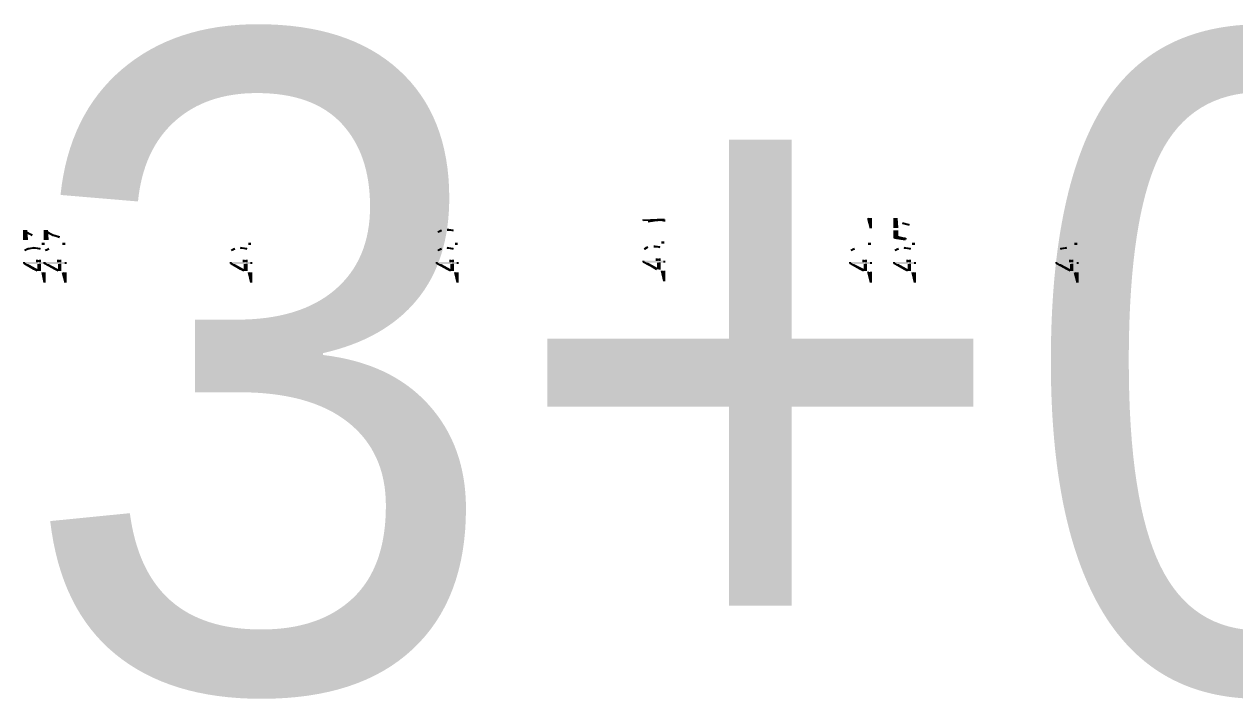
# Model space of a CAD drawing. Extents: x 769 to 8876, y 783 to 1837.
# Drawn here: x 919.9 to 1037.2, y 1135.1 to 1200.4 of the extents above; entities that cross this region are included whole.
import ezdxf

# ---------------------------------------------------------------- set-up
doc = ezdxf.new("R2010")
doc.units = 0
for name, color, linetype in [('PDF_GEOMETRY', 7, 'CONTINUOUS'), ('PDF_SOLID_FILLS', 7, 'CONTINUOUS'), ('POMOC', 6, 'CONTINUOUS')]:
    doc.layers.add(name, color=color, linetype=linetype)

# ---------------------------------------------------------------- blocks, each defined once
blk = doc.blocks.new('*U118')
at = {"layer": 'PDF_GEOMETRY', "color": 12, "linetype": 'CONTINUOUS'}
for p, q in [((0.99, 2029.9), (0.78, 2030.89)), ((0.99, 2030.89), (0.99, 2029.9))]:
    blk.add_line(p, q, dxfattribs=at)
at = {"layer": 'PDF_GEOMETRY', "color": 12, "linetype": 'CONTINUOUS', "extrusion": (0, 0, -1)}
blk.add_solid([(-0.78, 2030.89), (-0.99, 2030.89), (-0.99, 2029.9)], dxfattribs=at)
blk = doc.blocks.new('*U119')
at = {"layer": 'PDF_GEOMETRY', "color": 12, "linetype": 'CONTINUOUS'}
for p, q in [((-0.99, 2031.74), (-0.99, 2031.88)), ((-0.92, 2031.7), (-0.99, 2031.74)), ((-0.04, 2031.21), (-0.92, 2031.7)), ((0.28, 2031.88), (0.28, 2032.09)), ((0.53, 2032.09), (0.53, 2031.88)), ((0.53, 2031.7), (0.53, 2031.21)), ((0.99, 2031.88), (0.99, 2031.74)), ((0.99, 2031.74), (0.99, 2031.7)), ((0.28, 2031.03), (-0.04, 2031.21)), ((0.53, 2031.21), (0.53, 2031.03))]:
    blk.add_line(p, q, dxfattribs=at)
at = {"layer": 'PDF_GEOMETRY', "color": 12, "linetype": 'CONTINUOUS', "extrusion": (0, 0, -1)}
for points in [[(0.99, 2031.88), (-0.99, 2031.74), (0.99, 2031.74)], [(0.99, 2031.88), (-0.99, 2031.88), (-0.99, 2031.74)], [(0.99, 2031.74), (-0.99, 2031.7), (0.92, 2031.7)], [(0.99, 2031.74), (-0.99, 2031.74), (-0.99, 2031.7)], [(0.92, 2031.7), (-0.28, 2031.21), (0.04, 2031.21)], [(0.92, 2031.7), (0.6, 2031.7), (-0.28, 2031.21)], [(-0.28, 2032.09), (-0.53, 2031.88), (-0.28, 2031.88)], [(-0.28, 2032.09), (-0.53, 2032.09), (-0.53, 2031.88)], [(-0.28, 2031.7), (-0.53, 2031.21), (-0.28, 2031.21)], [(-0.28, 2031.7), (-0.53, 2031.7), (-0.53, 2031.21)], [(0.04, 2031.21), (-0.53, 2031.03), (-0.28, 2031.03)], [(0.04, 2031.21), (-0.53, 2031.21), (-0.53, 2031.03)]]:
    blk.add_solid(points, dxfattribs=at)
blk = doc.blocks.new('*U120')
at = {"layer": 'PDF_GEOMETRY', "color": 12, "linetype": 'CONTINUOUS'}
for p, q in [((-0.78, 2033.08), (-0.92, 2033.01)), ((-0.92, 2033.01), (-0.82, 2033.08)), ((-0.82, 2033.08), (-0.72, 2033.14)), ((-0.67, 2033.14), (-0.78, 2033.08)), ((-0.72, 2033.14), (-0.6, 2033.18)), ((-0.6, 2033.18), (-0.67, 2033.14)), ((-0.17, 2033.24), (-0.6, 2033.18)), ((-0.6, 2033.18), (-0.32, 2033.24)), ((-0.32, 2033.24), (-0.04, 2033.25)), ((-0.32, 2033.24), (-0.32, 2033.24)), ((-0.04, 2033.25), (-0.17, 2033.24)), ((-0.17, 2033.24), (-0.17, 2033.24)), ((-0.04, 2033.25), (0.26, 2033.24)), ((0.11, 2033.24), (-0.04, 2033.25)), ((0.56, 2033.18), (0.11, 2033.24)), ((0.11, 2033.24), (0.11, 2033.24)), ((0.26, 2033.24), (0.27, 2033.24)), ((0.27, 2033.24), (0.56, 2033.18))]:
    blk.add_line(p, q, dxfattribs=at)
at = {"layer": 'PDF_GEOMETRY', "color": 12, "linetype": 'CONTINUOUS', "extrusion": (0, 0, -1)}
for points in [[(0.82, 2033.08), (0.78, 2033.08), (0.92, 2033.01)], [(0.72, 2033.14), (0.78, 2033.08), (0.82, 2033.08)], [(0.72, 2033.14), (0.67, 2033.14), (0.78, 2033.08)], [(0.6, 2033.18), (0.67, 2033.14), (0.72, 2033.14)], [(0.32, 2033.24), (0.17, 2033.24), (0.6, 2033.18)], [(0.04, 2033.25), (0.17, 2033.24), (0.32, 2033.24)], [(0.32, 2033.24), (0.17, 2033.24), (0.32, 2033.24)], [(0.32, 2033.24), (0.17, 2033.24), (0.17, 2033.24)], [(0.04, 2033.25), (-0.26, 2033.24), (-0.11, 2033.24)], [(-0.11, 2033.24), (-0.27, 2033.24), (-0.56, 2033.18)], [(-0.11, 2033.24), (-0.27, 2033.24), (-0.11, 2033.24)], [(-0.11, 2033.24), (-0.26, 2033.24), (-0.27, 2033.24)]]:
    blk.add_solid(points, dxfattribs=at)
blk = doc.blocks.new('*U121')
at = {"layer": 'PDF_GEOMETRY', "color": 12, "linetype": 'CONTINUOUS'}
for p, q in [((-0.99, 2034.03), (-0.99, 2034.98)), ((-0.78, 2034.98), (-0.74, 2034.03)), ((-0.74, 2034.77), (-0.44, 2034.61)), ((-0.49, 2034.61), (-0.74, 2034.77)), ((-0.21, 2034.49), (-0.49, 2034.61)), ((-0.44, 2034.61), (-0.21, 2034.49))]:
    blk.add_line(p, q, dxfattribs=at)
at = {"layer": 'PDF_GEOMETRY', "color": 12, "linetype": 'CONTINUOUS', "extrusion": (0, 0, -1)}
for points in [[(0.99, 2034.98), (0.74, 2034.03), (0.99, 2034.03)], [(0.99, 2034.98), (0.78, 2034.98), (0.74, 2034.03)], [(0.74, 2034.77), (0.44, 2034.61), (0.49, 2034.61)], [(0.49, 2034.61), (0.44, 2034.61), (0.21, 2034.49)]]:
    blk.add_solid(points, dxfattribs=at)
blk = doc.blocks.new('*U122')
at = {"layer": 'PDF_GEOMETRY', "color": 12, "linetype": 'CONTINUOUS'}
for p, q in [((3, 2029.9), (2.75, 2030.89)), ((3, 2030.89), (3, 2029.9))]:
    blk.add_line(p, q, dxfattribs=at)
at = {"layer": 'PDF_GEOMETRY', "color": 12, "linetype": 'CONTINUOUS', "extrusion": (0, 0, -1)}
blk.add_solid([(-2.75, 2030.89), (-3, 2030.89), (-3, 2029.9)], dxfattribs=at)
blk = doc.blocks.new('*U123')
at = {"layer": 'PDF_GEOMETRY', "color": 12, "linetype": 'CONTINUOUS'}
for p, q in [((0.99, 2031.74), (0.99, 2031.88)), ((1.05, 2031.7), (0.99, 2031.74)), ((1.97, 2031.21), (1.05, 2031.7)), ((2.29, 2031.88), (2.29, 2032.09)), ((2.5, 2032.09), (2.5, 2031.88)), ((2.5, 2031.7), (2.5, 2031.21)), ((3, 2031.88), (3, 2031.74)), ((3, 2031.74), (3, 2031.7)), ((2.29, 2031.03), (1.97, 2031.21)), ((2.5, 2031.21), (2.5, 2031.03))]:
    blk.add_line(p, q, dxfattribs=at)
at = {"layer": 'PDF_GEOMETRY', "color": 12, "linetype": 'CONTINUOUS', "extrusion": (0, 0, -1)}
for points in [[(-0.99, 2031.88), (-3, 2031.74), (-0.99, 2031.74)], [(-0.99, 2031.88), (-3, 2031.88), (-3, 2031.74)], [(-0.99, 2031.74), (-3, 2031.7), (-1.05, 2031.7)], [(-0.99, 2031.74), (-3, 2031.74), (-3, 2031.7)], [(-1.05, 2031.7), (-2.29, 2031.21), (-1.97, 2031.21)], [(-1.05, 2031.7), (-1.38, 2031.7), (-2.29, 2031.21)], [(-2.29, 2032.09), (-2.5, 2031.88), (-2.29, 2031.88)], [(-2.29, 2032.09), (-2.5, 2032.09), (-2.5, 2031.88)], [(-2.29, 2031.7), (-2.5, 2031.21), (-2.29, 2031.21)], [(-2.29, 2031.7), (-2.5, 2031.7), (-2.5, 2031.21)], [(-1.97, 2031.21), (-2.5, 2031.03), (-2.29, 2031.03)], [(-1.97, 2031.21), (-2.5, 2031.21), (-2.5, 2031.03)]]:
    blk.add_solid(points, dxfattribs=at)
blk = doc.blocks.new('*U124')
at = {"layer": 'PDF_GEOMETRY', "color": 12, "linetype": 'CONTINUOUS'}
for p, q in [((1.23, 2033.08), (1.09, 2033.01)), ((1.09, 2033.01), (1.19, 2033.08)), ((1.19, 2033.08), (1.3, 2033.14)), ((1.34, 2033.14), (1.23, 2033.08)), ((1.3, 2033.14), (1.41, 2033.18)), ((1.41, 2033.18), (1.34, 2033.14))]:
    blk.add_line(p, q, dxfattribs=at)
at = {"layer": 'PDF_GEOMETRY', "color": 12, "linetype": 'CONTINUOUS', "extrusion": (0, 0, -1)}
for points in [[(-1.19, 2033.08), (-1.23, 2033.08), (-1.09, 2033.01)], [(-1.3, 2033.14), (-1.23, 2033.08), (-1.19, 2033.08)], [(-1.3, 2033.14), (-1.34, 2033.14), (-1.23, 2033.08)], [(-1.41, 2033.18), (-1.34, 2033.14), (-1.3, 2033.14)]]:
    blk.add_solid(points, dxfattribs=at)
blk = doc.blocks.new('*U125')
at = {"layer": 'PDF_GEOMETRY', "color": 12, "linetype": 'CONTINUOUS'}
for p, q in [((1.02, 2034.03), (1.02, 2034.98)), ((1.2, 2034.98), (1.27, 2034.03)), ((1.27, 2034.77), (1.57, 2034.61)), ((1.52, 2034.61), (1.27, 2034.77)), ((1.8, 2034.49), (1.52, 2034.61)), ((1.57, 2034.61), (1.8, 2034.49)), ((1.8, 2034.49), (2.19, 2034.38)), ((2.11, 2034.38), (1.8, 2034.49)), ((2.43, 2034.31), (2.11, 2034.38)), ((2.19, 2034.38), (2.43, 2034.31))]:
    blk.add_line(p, q, dxfattribs=at)
at = {"layer": 'PDF_GEOMETRY', "color": 12, "linetype": 'CONTINUOUS', "extrusion": (0, 0, -1)}
for points in [[(-1.02, 2034.98), (-1.27, 2034.03), (-1.02, 2034.03)], [(-1.02, 2034.98), (-1.2, 2034.98), (-1.27, 2034.03)], [(-1.27, 2034.77), (-1.57, 2034.61), (-1.52, 2034.61)], [(-1.52, 2034.61), (-1.57, 2034.61), (-1.8, 2034.49)], [(-1.8, 2034.49), (-2.19, 2034.38), (-2.11, 2034.38)], [(-2.11, 2034.38), (-2.19, 2034.38), (-2.43, 2034.31)]]:
    blk.add_solid(points, dxfattribs=at)
blk = doc.blocks.new('*U126')
at = {"layer": 'PDF_GEOMETRY', "color": 12, "linetype": 'CONTINUOUS'}
for p, q in [((20.99, 2029.9), (20.78, 2030.89)), ((20.99, 2030.89), (20.99, 2029.9))]:
    blk.add_line(p, q, dxfattribs=at)
at = {"layer": 'PDF_GEOMETRY', "color": 12, "linetype": 'CONTINUOUS', "extrusion": (0, 0, -1)}
blk.add_solid([(-20.78, 2030.89), (-20.99, 2030.89), (-20.99, 2029.9)], dxfattribs=at)
blk = doc.blocks.new('*U127')
at = {"layer": 'PDF_GEOMETRY', "color": 12, "linetype": 'CONTINUOUS'}
for p, q in [((19.01, 2031.74), (19.01, 2031.88)), ((19.08, 2031.7), (19.01, 2031.74)), ((19.97, 2031.21), (19.08, 2031.7)), ((20.28, 2031.88), (20.28, 2032.09)), ((20.53, 2032.09), (20.53, 2031.88)), ((20.53, 2031.7), (20.53, 2031.21)), ((20.99, 2031.88), (20.99, 2031.74)), ((20.99, 2031.74), (20.99, 2031.7)), ((20.28, 2031.03), (19.97, 2031.21)), ((20.53, 2031.21), (20.53, 2031.03))]:
    blk.add_line(p, q, dxfattribs=at)
at = {"layer": 'PDF_GEOMETRY', "color": 12, "linetype": 'CONTINUOUS', "extrusion": (0, 0, -1)}
for points in [[(-19.01, 2031.88), (-20.99, 2031.74), (-19.01, 2031.74)], [(-19.01, 2031.88), (-20.99, 2031.88), (-20.99, 2031.74)], [(-19.01, 2031.74), (-20.99, 2031.7), (-19.08, 2031.7)], [(-19.01, 2031.74), (-20.99, 2031.74), (-20.99, 2031.7)], [(-19.08, 2031.7), (-20.28, 2031.21), (-19.97, 2031.21)], [(-19.08, 2031.7), (-19.4, 2031.7), (-20.28, 2031.21)], [(-20.28, 2032.09), (-20.53, 2031.88), (-20.28, 2031.88)], [(-20.28, 2032.09), (-20.53, 2032.09), (-20.53, 2031.88)], [(-20.28, 2031.7), (-20.53, 2031.21), (-20.28, 2031.21)], [(-20.28, 2031.7), (-20.53, 2031.7), (-20.53, 2031.21)], [(-19.97, 2031.21), (-20.53, 2031.03), (-20.28, 2031.03)], [(-19.97, 2031.21), (-20.53, 2031.21), (-20.53, 2031.03)]]:
    blk.add_solid(points, dxfattribs=at)
blk = doc.blocks.new('*U128')
at = {"layer": 'PDF_GEOMETRY', "color": 12, "linetype": 'CONTINUOUS'}
for p, q in [((19.22, 2033.08), (19.09, 2033.01)), ((19.09, 2033.01), (19.18, 2033.08)), ((19.18, 2033.08), (19.29, 2033.14)), ((19.33, 2033.14), (19.22, 2033.08)), ((19.29, 2033.14), (19.4, 2033.18)), ((19.4, 2033.18), (19.33, 2033.14)), ((19.97, 2033.25), (20.27, 2033.24)), ((20.11, 2033.24), (19.97, 2033.25)), ((20.57, 2033.18), (20.11, 2033.24)), ((20.27, 2033.24), (20.57, 2033.18))]:
    blk.add_line(p, q, dxfattribs=at)
at = {"layer": 'PDF_GEOMETRY', "color": 12, "linetype": 'CONTINUOUS', "extrusion": (0, 0, -1)}
for points in [[(-19.18, 2033.08), (-19.22, 2033.08), (-19.09, 2033.01)], [(-19.29, 2033.14), (-19.22, 2033.08), (-19.18, 2033.08)], [(-19.29, 2033.14), (-19.33, 2033.14), (-19.22, 2033.08)], [(-19.4, 2033.18), (-19.33, 2033.14), (-19.29, 2033.14)], [(-19.97, 2033.25), (-20.27, 2033.24), (-20.11, 2033.24)], [(-20.11, 2033.24), (-20.27, 2033.24), (-20.57, 2033.18)]]:
    blk.add_solid(points, dxfattribs=at)
blk = doc.blocks.new('*U129')
at = {"layer": 'PDF_GEOMETRY', "color": 12, "linetype": 'CONTINUOUS'}
for p, q in [((40.99, 2029.9), (40.75, 2030.89)), ((40.99, 2030.89), (40.99, 2029.9))]:
    blk.add_line(p, q, dxfattribs=at)
at = {"layer": 'PDF_GEOMETRY', "color": 12, "linetype": 'CONTINUOUS', "extrusion": (0, 0, -1)}
blk.add_solid([(-40.75, 2030.89), (-40.99, 2030.89), (-40.99, 2029.9)], dxfattribs=at)
blk = doc.blocks.new('*U130')
at = {"layer": 'PDF_GEOMETRY', "color": 12, "linetype": 'CONTINUOUS'}
for p, q in [((38.98, 2031.74), (38.98, 2031.88)), ((39.05, 2031.7), (38.98, 2031.74)), ((39.96, 2031.21), (39.05, 2031.7)), ((40.29, 2031.88), (40.29, 2032.09)), ((40.53, 2032.09), (40.53, 2031.88)), ((40.53, 2031.7), (40.53, 2031.21)), ((40.99, 2031.88), (40.99, 2031.74)), ((40.99, 2031.74), (40.99, 2031.7)), ((40.29, 2031.03), (39.96, 2031.21)), ((40.53, 2031.21), (40.53, 2031.03))]:
    blk.add_line(p, q, dxfattribs=at)
at = {"layer": 'PDF_GEOMETRY', "color": 12, "linetype": 'CONTINUOUS', "extrusion": (0, 0, -1)}
for points in [[(-38.98, 2031.88), (-40.99, 2031.74), (-38.98, 2031.74)], [(-38.98, 2031.88), (-40.99, 2031.88), (-40.99, 2031.74)], [(-38.98, 2031.74), (-40.99, 2031.7), (-39.05, 2031.7)], [(-38.98, 2031.74), (-40.99, 2031.74), (-40.99, 2031.7)], [(-39.05, 2031.7), (-40.29, 2031.21), (-39.96, 2031.21)], [(-39.05, 2031.7), (-39.41, 2031.7), (-40.29, 2031.21)], [(-40.29, 2032.09), (-40.53, 2031.88), (-40.29, 2031.88)], [(-40.29, 2032.09), (-40.53, 2032.09), (-40.53, 2031.88)], [(-40.29, 2031.7), (-40.53, 2031.21), (-40.29, 2031.21)], [(-40.29, 2031.7), (-40.53, 2031.7), (-40.53, 2031.21)], [(-39.96, 2031.21), (-40.53, 2031.03), (-40.29, 2031.03)], [(-39.96, 2031.21), (-40.53, 2031.21), (-40.53, 2031.03)]]:
    blk.add_solid(points, dxfattribs=at)
blk = doc.blocks.new('*U131')
at = {"layer": 'PDF_GEOMETRY', "color": 12, "linetype": 'CONTINUOUS'}
for p, q in [((39.23, 2033.08), (39.09, 2033.01)), ((39.09, 2033.01), (39.18, 2033.08)), ((39.18, 2033.08), (39.29, 2033.14)), ((39.33, 2033.14), (39.23, 2033.08)), ((39.29, 2033.14), (39.41, 2033.18)), ((39.41, 2033.18), (39.33, 2033.14)), ((39.97, 2033.25), (40.27, 2033.24)), ((40.12, 2033.24), (39.97, 2033.25)), ((40.57, 2033.18), (40.12, 2033.24)), ((40.27, 2033.24), (40.57, 2033.18))]:
    blk.add_line(p, q, dxfattribs=at)
at = {"layer": 'PDF_GEOMETRY', "color": 12, "linetype": 'CONTINUOUS', "extrusion": (0, 0, -1)}
for points in [[(-39.18, 2033.08), (-39.23, 2033.08), (-39.09, 2033.01)], [(-39.29, 2033.14), (-39.23, 2033.08), (-39.18, 2033.08)], [(-39.29, 2033.14), (-39.33, 2033.14), (-39.23, 2033.08)], [(-39.41, 2033.18), (-39.33, 2033.14), (-39.29, 2033.14)], [(-39.97, 2033.25), (-40.27, 2033.24), (-40.12, 2033.24)], [(-40.12, 2033.24), (-40.27, 2033.24), (-40.57, 2033.18)]]:
    blk.add_solid(points, dxfattribs=at)
blk = doc.blocks.new('*U132')
at = {"layer": 'PDF_GEOMETRY', "color": 12, "linetype": 'CONTINUOUS'}
for p, q in [((39.23, 2034.85), (39.09, 2034.77)), ((39.09, 2034.77), (39.18, 2034.85)), ((39.18, 2034.85), (39.29, 2034.91)), ((39.33, 2034.91), (39.23, 2034.85)), ((39.29, 2034.91), (39.41, 2034.95)), ((39.41, 2034.95), (39.33, 2034.91)), ((39.97, 2035.02), (40.27, 2035)), ((40.12, 2035), (39.97, 2035.02)), ((40.57, 2034.95), (40.12, 2035)), ((40.27, 2035), (40.57, 2034.95))]:
    blk.add_line(p, q, dxfattribs=at)
at = {"layer": 'PDF_GEOMETRY', "color": 12, "linetype": 'CONTINUOUS', "extrusion": (0, 0, -1)}
for points in [[(-39.18, 2034.85), (-39.23, 2034.85), (-39.09, 2034.77)], [(-39.29, 2034.91), (-39.23, 2034.85), (-39.18, 2034.85)], [(-39.29, 2034.91), (-39.33, 2034.91), (-39.23, 2034.85)], [(-39.41, 2034.95), (-39.33, 2034.91), (-39.29, 2034.91)], [(-39.97, 2035.02), (-40.27, 2035), (-40.12, 2035)], [(-40.12, 2035), (-40.27, 2035), (-40.57, 2034.95)]]:
    blk.add_solid(points, dxfattribs=at)
blk = doc.blocks.new('*U133')
at = {"layer": 'PDF_GEOMETRY', "color": 12, "linetype": 'CONTINUOUS'}
for p, q in [((61, 2030.04), (60.75, 2031.03)), ((61, 2031.03), (61, 2030.04))]:
    blk.add_line(p, q, dxfattribs=at)
at = {"layer": 'PDF_GEOMETRY', "color": 12, "linetype": 'CONTINUOUS', "extrusion": (0, 0, -1)}
blk.add_solid([(-60.75, 2031.03), (-61, 2031.03), (-61, 2030.04)], dxfattribs=at)
blk = doc.blocks.new('*U134')
at = {"layer": 'PDF_GEOMETRY', "color": 12, "linetype": 'CONTINUOUS'}
for p, q in [((58.98, 2031.88), (58.98, 2032.02)), ((59.05, 2031.84), (58.98, 2031.88)), ((59.96, 2031.35), (59.05, 2031.84)), ((60.29, 2032.02), (60.29, 2032.23)), ((60.54, 2032.23), (60.54, 2032.02)), ((60.54, 2031.84), (60.54, 2031.35)), ((61, 2032.02), (61, 2031.88)), ((61, 2031.88), (61, 2031.84)), ((60.29, 2031.17), (59.96, 2031.35)), ((60.54, 2031.35), (60.54, 2031.17))]:
    blk.add_line(p, q, dxfattribs=at)
at = {"layer": 'PDF_GEOMETRY', "color": 12, "linetype": 'CONTINUOUS', "extrusion": (0, 0, -1)}
for points in [[(-58.98, 2032.02), (-61, 2031.88), (-58.98, 2031.88)], [(-58.98, 2032.02), (-61, 2032.02), (-61, 2031.88)], [(-58.98, 2031.88), (-61, 2031.84), (-59.05, 2031.84)], [(-58.98, 2031.88), (-61, 2031.88), (-61, 2031.84)], [(-59.05, 2031.84), (-60.29, 2031.35), (-59.96, 2031.35)], [(-59.05, 2031.84), (-59.41, 2031.84), (-60.29, 2031.35)], [(-60.29, 2032.23), (-60.54, 2032.02), (-60.29, 2032.02)], [(-60.29, 2032.23), (-60.54, 2032.23), (-60.54, 2032.02)], [(-60.29, 2031.84), (-60.54, 2031.35), (-60.29, 2031.35)], [(-60.29, 2031.84), (-60.54, 2031.84), (-60.54, 2031.35)], [(-59.96, 2031.35), (-60.54, 2031.17), (-60.29, 2031.17)], [(-59.96, 2031.35), (-60.54, 2031.35), (-60.54, 2031.17)]]:
    blk.add_solid(points, dxfattribs=at)
blk = doc.blocks.new('*U135')
at = {"layer": 'PDF_GEOMETRY', "color": 12, "linetype": 'CONTINUOUS'}
for p, q in [((59.23, 2033.23), (59.09, 2033.15)), ((59.09, 2033.15), (59.19, 2033.23)), ((59.19, 2033.23), (59.29, 2033.29)), ((59.34, 2033.29), (59.23, 2033.23)), ((59.29, 2033.29), (59.41, 2033.32)), ((59.41, 2033.32), (59.34, 2033.29)), ((59.97, 2033.4), (60.27, 2033.38)), ((60.12, 2033.38), (59.97, 2033.4)), ((60.57, 2033.32), (60.12, 2033.38)), ((60.27, 2033.38), (60.57, 2033.32))]:
    blk.add_line(p, q, dxfattribs=at)
at = {"layer": 'PDF_GEOMETRY', "color": 12, "linetype": 'CONTINUOUS', "extrusion": (0, 0, -1)}
for points in [[(-59.19, 2033.23), (-59.23, 2033.23), (-59.09, 2033.15)], [(-59.29, 2033.29), (-59.23, 2033.23), (-59.19, 2033.23)], [(-59.29, 2033.29), (-59.34, 2033.29), (-59.23, 2033.23)], [(-59.41, 2033.32), (-59.34, 2033.29), (-59.29, 2033.29)], [(-59.97, 2033.4), (-60.27, 2033.38), (-60.12, 2033.38)], [(-60.12, 2033.38), (-60.27, 2033.38), (-60.57, 2033.32)]]:
    blk.add_solid(points, dxfattribs=at)
blk = doc.blocks.new('*U136')
at = {"layer": 'PDF_GEOMETRY', "color": 12, "linetype": 'CONTINUOUS'}
for p, q in [((61, 2036.01), (58.98, 2035.9)), ((58.98, 2035.9), (58.98, 2036.01)), ((59.44, 2035.83), (60.06, 2035.9)), ((60.06, 2035.9), (61, 2036.01)), ((61, 2036.01), (61, 2035.9)), ((61, 2035.9), (61, 2035.83))]:
    blk.add_line(p, q, dxfattribs=at)
at = {"layer": 'PDF_GEOMETRY', "color": 12, "linetype": 'CONTINUOUS', "extrusion": (0, 0, -1)}
for points in [[(-58.98, 2036.01), (-61, 2036.01), (-58.98, 2035.9)], [(-60.06, 2035.9), (-61, 2035.83), (-59.44, 2035.83)], [(-61, 2036.01), (-61, 2035.9), (-60.06, 2035.9)], [(-60.06, 2035.9), (-61, 2035.9), (-61, 2035.83)]]:
    blk.add_solid(points, dxfattribs=at)
blk = doc.blocks.new('*U137')
at = {"layer": 'PDF_GEOMETRY', "color": 12, "linetype": 'CONTINUOUS'}
for p, q in [((81, 2029.9), (80.75, 2030.93)), ((81, 2030.93), (81, 2029.9))]:
    blk.add_line(p, q, dxfattribs=at)
at = {"layer": 'PDF_GEOMETRY', "color": 12, "linetype": 'CONTINUOUS', "extrusion": (0, 0, -1)}
blk.add_solid([(-80.75, 2030.93), (-81, 2030.93), (-81, 2029.9)], dxfattribs=at)
blk = doc.blocks.new('*U138')
at = {"layer": 'PDF_GEOMETRY', "color": 12, "linetype": 'CONTINUOUS'}
for p, q in [((78.99, 2031.74), (78.99, 2031.88)), ((79.05, 2031.7), (78.99, 2031.74)), ((79.9, 2031.24), (79.05, 2031.7)), ((80.29, 2031.88), (80.29, 2032.09)), ((80.5, 2032.09), (80.5, 2031.88)), ((80.5, 2031.7), (80.5, 2031.24)), ((81, 2031.88), (81, 2031.74)), ((81, 2031.74), (81, 2031.7)), ((80.29, 2031.03), (79.9, 2031.24)), ((80.5, 2031.24), (80.5, 2031.03))]:
    blk.add_line(p, q, dxfattribs=at)
at = {"layer": 'PDF_GEOMETRY', "color": 12, "linetype": 'CONTINUOUS', "extrusion": (0, 0, -1)}
for points in [[(-78.99, 2031.88), (-81, 2031.74), (-78.99, 2031.74)], [(-78.99, 2031.88), (-81, 2031.88), (-81, 2031.74)], [(-78.99, 2031.74), (-81, 2031.7), (-79.05, 2031.7)], [(-78.99, 2031.74), (-81, 2031.74), (-81, 2031.7)], [(-79.05, 2031.7), (-80.29, 2031.24), (-79.9, 2031.24)], [(-79.05, 2031.7), (-79.38, 2031.7), (-80.29, 2031.24)], [(-80.29, 2032.09), (-80.5, 2031.88), (-80.29, 2031.88)], [(-80.29, 2032.09), (-80.5, 2032.09), (-80.5, 2031.88)], [(-80.29, 2031.7), (-80.5, 2031.24), (-80.29, 2031.24)], [(-80.29, 2031.7), (-80.5, 2031.7), (-80.5, 2031.24)], [(-79.9, 2031.24), (-80.5, 2031.03), (-80.29, 2031.03)], [(-79.9, 2031.24), (-80.5, 2031.24), (-80.5, 2031.03)]]:
    blk.add_solid(points, dxfattribs=at)
blk = doc.blocks.new('*U139')
at = {"layer": 'PDF_GEOMETRY', "color": 12, "linetype": 'CONTINUOUS'}
for p, q in [((79.23, 2033.08), (79.09, 2033.01)), ((79.09, 2033.01), (79.19, 2033.08)), ((79.19, 2033.08), (79.29, 2033.14)), ((79.34, 2033.14), (79.23, 2033.08)), ((79.29, 2033.14), (79.41, 2033.18)), ((79.41, 2033.18), (79.34, 2033.14))]:
    blk.add_line(p, q, dxfattribs=at)
at = {"layer": 'PDF_GEOMETRY', "color": 12, "linetype": 'CONTINUOUS', "extrusion": (0, 0, -1)}
for points in [[(-79.19, 2033.08), (-79.23, 2033.08), (-79.09, 2033.01)], [(-79.29, 2033.14), (-79.23, 2033.08), (-79.19, 2033.08)], [(-79.29, 2033.14), (-79.34, 2033.14), (-79.23, 2033.08)], [(-79.41, 2033.18), (-79.34, 2033.14), (-79.29, 2033.14)]]:
    blk.add_solid(points, dxfattribs=at)
blk = doc.blocks.new('*U140')
at = {"layer": 'PDF_GEOMETRY', "color": 12, "linetype": 'CONTINUOUS'}
for p, q in [((81, 2035.16), (80.75, 2036.15)), ((81, 2036.15), (81, 2035.16))]:
    blk.add_line(p, q, dxfattribs=at)
at = {"layer": 'PDF_GEOMETRY', "color": 12, "linetype": 'CONTINUOUS', "extrusion": (0, 0, -1)}
blk.add_solid([(-80.75, 2036.15), (-81, 2036.15), (-81, 2035.16)], dxfattribs=at)
blk = doc.blocks.new('*U141')
at = {"layer": 'PDF_GEOMETRY', "color": 12, "linetype": 'CONTINUOUS'}
for p, q in [((85.27, 2029.9), (85.02, 2030.89)), ((85.27, 2030.89), (85.27, 2029.9))]:
    blk.add_line(p, q, dxfattribs=at)
at = {"layer": 'PDF_GEOMETRY', "color": 12, "linetype": 'CONTINUOUS', "extrusion": (0, 0, -1)}
blk.add_solid([(-85.02, 2030.89), (-85.27, 2030.89), (-85.27, 2029.9)], dxfattribs=at)
blk = doc.blocks.new('*U142')
at = {"layer": 'PDF_GEOMETRY', "color": 12, "linetype": 'CONTINUOUS'}
for p, q in [((83.26, 2031.74), (83.26, 2031.88)), ((83.32, 2031.7), (83.26, 2031.74)), ((84.23, 2031.21), (83.32, 2031.7)), ((84.56, 2031.88), (84.56, 2032.09)), ((84.77, 2032.09), (84.77, 2031.88)), ((84.77, 2031.7), (84.77, 2031.21)), ((85.27, 2031.88), (85.27, 2031.74)), ((85.27, 2031.74), (85.27, 2031.7)), ((84.56, 2031.03), (84.23, 2031.21)), ((84.77, 2031.21), (84.77, 2031.03))]:
    blk.add_line(p, q, dxfattribs=at)
at = {"layer": 'PDF_GEOMETRY', "color": 12, "linetype": 'CONTINUOUS', "extrusion": (0, 0, -1)}
for points in [[(-83.26, 2031.88), (-85.27, 2031.74), (-83.26, 2031.74)], [(-83.26, 2031.88), (-85.27, 2031.88), (-85.27, 2031.74)], [(-83.26, 2031.74), (-85.27, 2031.7), (-83.32, 2031.7)], [(-83.26, 2031.74), (-85.27, 2031.74), (-85.27, 2031.7)], [(-83.32, 2031.7), (-84.56, 2031.21), (-84.23, 2031.21)], [(-83.32, 2031.7), (-83.68, 2031.7), (-84.56, 2031.21)], [(-84.56, 2032.09), (-84.77, 2031.88), (-84.56, 2031.88)], [(-84.56, 2032.09), (-84.77, 2032.09), (-84.77, 2031.88)], [(-84.56, 2031.7), (-84.77, 2031.21), (-84.56, 2031.21)], [(-84.56, 2031.7), (-84.77, 2031.7), (-84.77, 2031.21)], [(-84.23, 2031.21), (-84.77, 2031.03), (-84.56, 2031.03)], [(-84.23, 2031.21), (-84.77, 2031.21), (-84.77, 2031.03)]]:
    blk.add_solid(points, dxfattribs=at)
blk = doc.blocks.new('*U143')
at = {"layer": 'PDF_GEOMETRY', "color": 12, "linetype": 'CONTINUOUS'}
for p, q in [((83.5, 2033.08), (83.36, 2033.01)), ((83.36, 2033.01), (83.46, 2033.08)), ((83.46, 2033.08), (83.56, 2033.14)), ((83.61, 2033.14), (83.5, 2033.08)), ((83.56, 2033.14), (83.68, 2033.18)), ((83.68, 2033.18), (83.61, 2033.14)), ((84.24, 2033.25), (84.55, 2033.24)), ((84.39, 2033.24), (84.24, 2033.25)), ((84.84, 2033.18), (84.39, 2033.24)), ((84.55, 2033.24), (84.84, 2033.18))]:
    blk.add_line(p, q, dxfattribs=at)
at = {"layer": 'PDF_GEOMETRY', "color": 12, "linetype": 'CONTINUOUS', "extrusion": (0, 0, -1)}
for points in [[(-83.46, 2033.08), (-83.5, 2033.08), (-83.36, 2033.01)], [(-83.56, 2033.14), (-83.5, 2033.08), (-83.46, 2033.08)], [(-83.56, 2033.14), (-83.61, 2033.14), (-83.5, 2033.08)], [(-83.68, 2033.18), (-83.61, 2033.14), (-83.56, 2033.14)], [(-84.24, 2033.25), (-84.55, 2033.24), (-84.39, 2033.24)], [(-84.39, 2033.24), (-84.55, 2033.24), (-84.84, 2033.18)]]:
    blk.add_solid(points, dxfattribs=at)
blk = doc.blocks.new('*U144')
at = {"layer": 'PDF_GEOMETRY', "color": 12, "linetype": 'CONTINUOUS'}
for p, q in [((83.29, 2034.35), (83.29, 2034.95)), ((83.29, 2034.24), (83.29, 2034.35)), ((83.29, 2034.21), (83.29, 2034.24)), ((84.31, 2034.03), (83.29, 2034.21)), ((83.54, 2034.95), (83.54, 2034.35)), ((83.54, 2034.35), (84.07, 2034.24)), ((84.07, 2034.24), (84.35, 2034.21)), ((84.35, 2034.21), (84.31, 2034.03))]:
    blk.add_line(p, q, dxfattribs=at)
at = {"layer": 'PDF_GEOMETRY', "color": 12, "linetype": 'CONTINUOUS', "extrusion": (0, 0, -1)}
for points in [[(-83.29, 2034.95), (-83.54, 2034.35), (-83.29, 2034.35)], [(-83.29, 2034.95), (-83.54, 2034.95), (-83.54, 2034.35)], [(-83.29, 2034.35), (-84.07, 2034.24), (-83.29, 2034.24)], [(-83.29, 2034.35), (-83.54, 2034.35), (-84.07, 2034.24)], [(-83.29, 2034.24), (-84.35, 2034.21), (-83.29, 2034.21)], [(-83.29, 2034.24), (-84.07, 2034.24), (-84.35, 2034.21)], [(-83.29, 2034.21), (-84.35, 2034.21), (-84.31, 2034.03)]]:
    blk.add_solid(points, dxfattribs=at)
blk = doc.blocks.new('*U145')
at = {"layer": 'PDF_GEOMETRY', "color": 12, "linetype": 'CONTINUOUS'}
for p, q in [((83.29, 2035.19), (83.29, 2036.15)), ((83.5, 2036.15), (83.54, 2035.19)), ((84.07, 2035.65), (84.44, 2035.55)), ((84.38, 2035.55), (84.07, 2035.65)), ((84.7, 2035.48), (84.38, 2035.55)), ((84.44, 2035.55), (84.7, 2035.48))]:
    blk.add_line(p, q, dxfattribs=at)
at = {"layer": 'PDF_GEOMETRY', "color": 12, "linetype": 'CONTINUOUS', "extrusion": (0, 0, -1)}
for points in [[(-83.29, 2036.15), (-83.54, 2035.19), (-83.29, 2035.19)], [(-83.29, 2036.15), (-83.5, 2036.15), (-83.54, 2035.19)], [(-84.07, 2035.65), (-84.44, 2035.55), (-84.38, 2035.55)], [(-84.38, 2035.55), (-84.44, 2035.55), (-84.7, 2035.48)]]:
    blk.add_solid(points, dxfattribs=at)
blk = doc.blocks.new('*U146')
at = {"layer": 'PDF_GEOMETRY', "color": 12, "linetype": 'CONTINUOUS'}
for p, q in [((101, 2029.9), (100.75, 2030.89)), ((101, 2030.89), (101, 2029.9))]:
    blk.add_line(p, q, dxfattribs=at)
at = {"layer": 'PDF_GEOMETRY', "color": 12, "linetype": 'CONTINUOUS', "extrusion": (0, 0, -1)}
blk.add_solid([(-100.75, 2030.89), (-101, 2030.89), (-101, 2029.9)], dxfattribs=at)
blk = doc.blocks.new('*U147')
at = {"layer": 'PDF_GEOMETRY', "color": 12, "linetype": 'CONTINUOUS'}
for p, q in [((98.99, 2031.74), (98.99, 2031.88)), ((99.05, 2031.7), (98.99, 2031.74)), ((99.97, 2031.21), (99.05, 2031.7)), ((100.29, 2031.88), (100.29, 2032.09)), ((100.51, 2032.09), (100.51, 2031.88)), ((100.51, 2031.7), (100.51, 2031.21)), ((101, 2031.88), (101, 2031.74)), ((101, 2031.74), (101, 2031.7)), ((100.29, 2031.03), (99.97, 2031.21)), ((100.51, 2031.21), (100.51, 2031.03))]:
    blk.add_line(p, q, dxfattribs=at)
at = {"layer": 'PDF_GEOMETRY', "color": 12, "linetype": 'CONTINUOUS', "extrusion": (0, 0, -1)}
for points in [[(-98.99, 2031.88), (-101, 2031.74), (-98.99, 2031.74)], [(-98.99, 2031.88), (-101, 2031.88), (-101, 2031.74)], [(-98.99, 2031.74), (-101, 2031.7), (-99.05, 2031.7)], [(-98.99, 2031.74), (-101, 2031.74), (-101, 2031.7)], [(-99.05, 2031.7), (-100.29, 2031.21), (-99.97, 2031.21)], [(-99.05, 2031.7), (-99.38, 2031.7), (-100.29, 2031.21)], [(-100.29, 2032.09), (-100.51, 2031.88), (-100.29, 2031.88)], [(-100.29, 2032.09), (-100.51, 2032.09), (-100.51, 2031.88)], [(-100.29, 2031.7), (-100.51, 2031.21), (-100.29, 2031.21)], [(-100.29, 2031.7), (-100.51, 2031.7), (-100.51, 2031.21)], [(-99.97, 2031.21), (-100.51, 2031.03), (-100.29, 2031.03)], [(-99.97, 2031.21), (-100.51, 2031.21), (-100.51, 2031.03)]]:
    blk.add_solid(points, dxfattribs=at)
blk = doc.blocks.new('*U148')
at = {"layer": 'PDF_GEOMETRY', "color": 12, "linetype": 'CONTINUOUS'}
for p, q in [((99.81, 2033.24), (99.38, 2033.18)), ((99.38, 2033.18), (99.66, 2033.24)), ((99.66, 2033.24), (99.94, 2033.25)), ((99.94, 2033.25), (99.81, 2033.24))]:
    blk.add_line(p, q, dxfattribs=at)
at = {"layer": 'PDF_GEOMETRY', "color": 12, "linetype": 'CONTINUOUS', "extrusion": (0, 0, -1)}
for points in [[(-99.66, 2033.24), (-99.81, 2033.24), (-99.38, 2033.18)], [(-99.94, 2033.25), (-99.81, 2033.24), (-99.66, 2033.24)]]:
    blk.add_solid(points, dxfattribs=at)

msp = doc.modelspace()

# ---------------------------------------------------------------- linework, layer by layer
at = {"layer": 'PDF_SOLID_FILLS', "color": 12}
for points in [[(981.91, 1179.16), (981.91, 1179.37), (981.63, 1179.16), (981.63, 1179.37)], [(921.9, 1179.02), (921.9, 1179.23), (921.62, 1179.02), (921.62, 1179.23)], [(923.91, 1179.02), (923.91, 1179.23), (923.63, 1179.02), (923.63, 1179.23)], [(941.9, 1179.02), (941.9, 1179.23), (941.62, 1179.02), (941.62, 1179.23)], [(961.91, 1179.02), (961.91, 1179.23), (961.63, 1179.02), (961.63, 1179.23)], [(1001.91, 1179.02), (1001.91, 1179.23), (1001.63, 1179.02), (1001.63, 1179.23)], [(1006.18, 1179.02), (1006.18, 1179.23), (1005.9, 1179.02), (1005.9, 1179.23)], [(1021.91, 1179.02), (1021.91, 1179.23), (1021.63, 1179.02), (1021.63, 1179.23)]]:
    msp.add_solid(points, dxfattribs=at)

# ---------------------------------------------------------------- block references
at = {"layer": 'PDF_GEOMETRY', "color": 12, "linetype": 'CONTINUOUS'}
for name in ['*U132', '*U136', '*U140', '*U145', '*U121', '*U125', '*U144', '*U120', '*U124', '*U128', '*U131', '*U135', '*U139', '*U143', '*U148', '*U119', '*U123', '*U127', '*U130', '*U134', '*U138', '*U142', '*U147', '*U118', '*U122', '*U126', '*U129', '*U133', '*U137', '*U141', '*U146']:
    msp.add_blockref(name, (920.91, -854.52), dxfattribs=at)

# ---------------------------------------------------------------- texts
at = {"layer": 'POMOC'}
msp.add_text('3+000', height=63.5, dxfattribs=at).set_placement((919.21, 1135.96))

doc.saveas('drawing.dxf')
